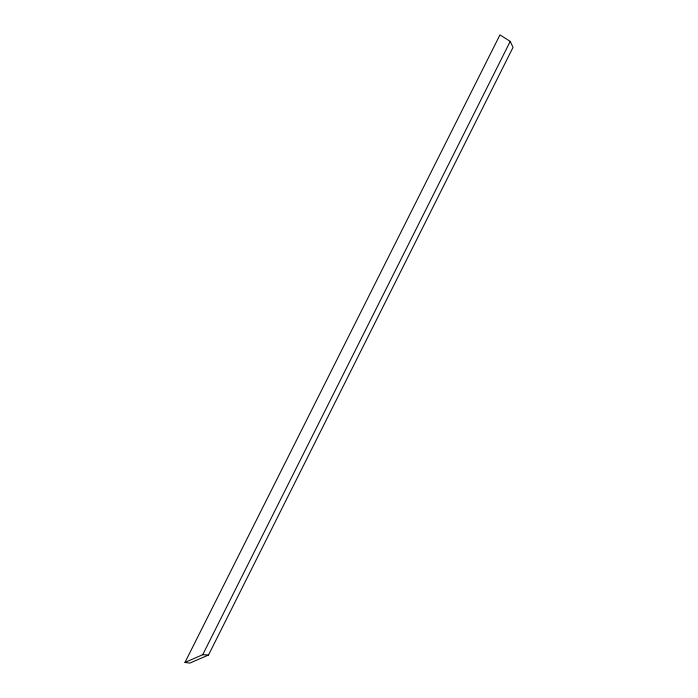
<?xml version="1.0" encoding="UTF-8"?>
<svg xmlns="http://www.w3.org/2000/svg" width="698" height="698" viewBox="0 0 698 698"><rect width="100%" height="100%" fill="white"/><g stroke="black" fill="none" stroke-linecap="round" stroke-linejoin="round"><path stroke-width="1.05" d="M208.519 654.994L513.03 47.377L510.229 41.4L499.969 34.9L184.97 662.428L189.856 663.1L208.519 654.994L202.725 654.698L184.97 662.428M202.725 654.698L510.229 41.4"/></g></svg>
